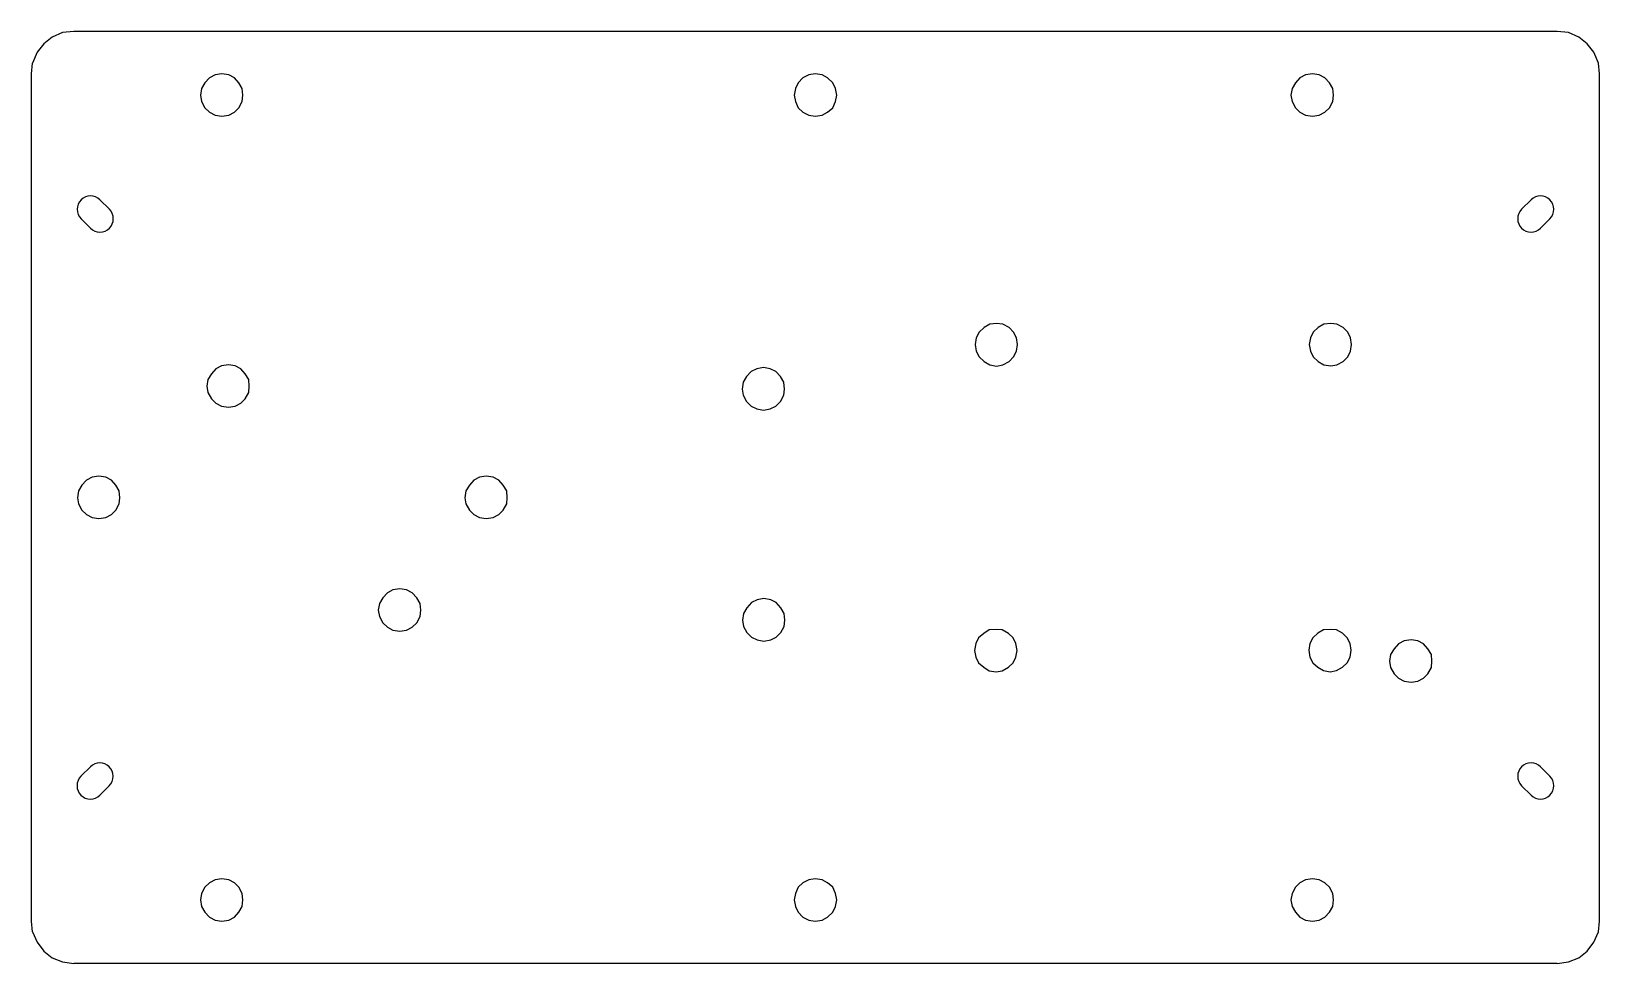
# Model space of a CAD drawing. Header units: millimetres. Extents: x 49 to 167, y 67 to 137.
import ezdxf

# ---------------------------------------------------------------- set-up
doc = ezdxf.new("R2010")
doc.units = ezdxf.units.MM

msp = doc.modelspace()

# ---------------------------------------------------------------- linework, layer by layer
at = {"flags": 128}
for points in [[(50.800167, 136.647), (50.165167, 136.139)], [(51.562167, 136.985667), (50.800167, 136.647)], [(52.408833, 137.070333), (51.562167, 136.985667)], [(163.449167, 137.070333), (52.408833, 137.070333)], [(164.295833, 136.985667), (163.449167, 137.070333)], [(165.057833, 136.647), (164.295833, 136.985667)], [(165.692833, 136.139), (165.057833, 136.647)], [(49.657167, 135.504), (49.3185, 134.699667)], [(50.165167, 136.139), (49.657167, 135.504)], [(166.200833, 135.504), (165.692833, 136.139)], [(166.5395, 134.699667), (166.200833, 135.504)], [(49.3185, 69.666333), (49.233833, 70.470669), (49.233833, 133.895349), (49.3185, 134.699667)], [(63.500167, 133.895333), (62.992167, 133.810667)], [(64.008167, 133.810667), (63.500167, 133.895333)], [(107.907833, 133.895333), (107.442167, 133.810667)], [(108.415833, 133.810667), (107.907833, 133.895333)], [(145.124991, 133.895333), (144.616991, 133.810667)], [(145.632991, 133.810667), (145.124991, 133.895333)], [(166.5395, 69.666333), (166.624167, 70.470664), (166.624167, 133.895345), (166.5395, 134.699667)], [(61.976167, 132.794667), (61.8915, 132.286667)], [(62.230167, 133.218), (61.976167, 132.794667)], [(62.568833, 133.599), (62.230167, 133.218)], [(62.992167, 133.810667), (62.568833, 133.599)], [(64.4315, 133.599), (64.008167, 133.810667)], [(64.770167, 133.218), (64.4315, 133.599)], [(65.024167, 132.794667), (64.770167, 133.218)], [(65.0665, 132.286667), (65.024167, 132.794667)], [(106.426167, 132.794667), (106.3415, 132.286667)], [(106.637833, 133.218), (106.426167, 132.794667)], [(106.9765, 133.599), (106.637833, 133.218)], [(107.442167, 133.810667), (106.9765, 133.599)], [(108.839167, 133.599), (108.415833, 133.810667)], [(109.220167, 133.218), (108.839167, 133.599)], [(109.431833, 132.794667), (109.220167, 133.218)], [(109.5165, 132.286667), (109.431833, 132.794667)], [(143.600991, 132.794667), (143.516325, 132.286667)], [(143.854991, 133.218), (143.600991, 132.794667)], [(144.193658, 133.599), (143.854991, 133.218)], [(144.616991, 133.810667), (144.193658, 133.599)], [(146.056325, 133.599), (145.632991, 133.810667)], [(146.394991, 133.218), (146.056325, 133.599)], [(146.648991, 132.794667), (146.394991, 133.218)], [(146.691325, 132.286667), (146.648991, 132.794667)], [(61.8915, 132.286667), (61.976167, 131.821)], [(61.976167, 131.821), (62.230167, 131.355333)], [(64.770167, 131.355333), (65.024167, 131.821)], [(65.024167, 131.821), (65.0665, 132.286667)], [(106.3415, 132.286667), (106.426167, 131.821)], [(106.426167, 131.821), (106.637833, 131.355333)], [(109.220167, 131.355333), (109.431833, 131.821)], [(109.431833, 131.821), (109.5165, 132.286667)], [(143.516325, 132.286667), (143.600991, 131.821)], [(143.600991, 131.821), (143.854991, 131.355333)], [(146.394991, 131.355333), (146.648991, 131.821)], [(146.648991, 131.821), (146.691325, 132.286667)], [(62.230167, 131.355333), (62.568833, 131.016667)], [(62.568833, 131.016667), (62.992167, 130.805)], [(62.992167, 130.805), (63.500167, 130.720333)], [(63.500167, 130.720333), (64.008167, 130.805)], [(64.008167, 130.805), (64.4315, 131.016667)], [(64.4315, 131.016667), (64.770167, 131.355333)], [(106.637833, 131.355333), (106.9765, 131.016667)], [(106.9765, 131.016667), (107.442167, 130.805)], [(107.442167, 130.805), (107.907833, 130.720333)], [(107.907833, 130.720333), (108.415833, 130.805)], [(108.415833, 130.805), (108.839167, 131.016667)], [(108.839167, 131.016667), (109.220167, 131.355333)], [(143.854991, 131.355333), (144.193658, 131.016667)], [(144.193658, 131.016667), (144.616991, 130.805)], [(144.616991, 130.805), (145.124991, 130.720333)], [(145.124991, 130.720333), (145.632991, 130.805)], [(145.632991, 130.805), (146.056325, 131.016667)], [(146.056325, 131.016667), (146.394991, 131.355333)], [(120.979438, 115.157717), (120.556104, 114.903717)], [(121.487438, 115.20005), (120.979438, 115.157717)], [(121.953104, 115.157717), (121.487438, 115.20005)], [(122.418771, 114.903717), (121.953104, 115.157717)], [(145.988564, 115.158496), (145.565231, 114.904496)], [(146.496564, 115.200829), (145.988564, 115.158496)], [(146.962231, 115.158496), (146.496564, 115.200829)], [(147.427898, 114.904496), (146.962231, 115.158496)], [(119.963438, 114.141717), (119.878771, 113.633717)], [(120.175104, 114.56505), (119.963438, 114.141717)], [(120.556104, 114.903717), (120.175104, 114.56505)], [(122.757438, 114.56505), (122.418771, 114.903717)], [(122.969104, 114.141717), (122.757438, 114.56505)], [(123.053771, 113.633717), (122.969104, 114.141717)], [(144.972564, 114.142496), (144.887898, 113.634496)], [(145.184231, 114.565829), (144.972564, 114.142496)], [(145.565231, 114.904496), (145.184231, 114.565829)], [(147.766564, 114.565829), (147.427898, 114.904496)], [(147.978231, 114.142496), (147.766564, 114.565829)], [(148.062898, 113.634496), (147.978231, 114.142496)], [(119.878771, 113.633717), (119.963438, 113.125717)], [(119.963438, 113.125717), (120.175104, 112.702383)], [(120.175104, 112.702383), (120.556104, 112.363717)], [(122.418771, 112.363717), (122.757438, 112.702383)], [(122.757438, 112.702383), (122.969104, 113.125717)], [(122.969104, 113.125717), (123.053771, 113.633717)], [(144.887898, 113.634496), (144.972564, 113.126496)], [(144.972564, 113.126496), (145.184231, 112.703162)], [(145.184231, 112.703162), (145.565231, 112.364496)], [(147.427898, 112.364496), (147.766564, 112.703162)], [(147.766564, 112.703162), (147.978231, 113.126496)], [(147.978231, 113.126496), (148.062898, 113.634496)], [(63.047993, 111.820488), (62.709327, 111.439488)], [(63.471327, 112.032155), (63.047993, 111.820488)], [(63.979327, 112.116822), (63.471327, 112.032155)], [(64.487327, 112.032155), (63.979327, 112.116822)], [(64.91066, 111.820488), (64.487327, 112.032155)], [(65.249327, 111.439488), (64.91066, 111.820488)], [(103.104665, 111.60979), (102.765998, 111.22879)], [(103.527998, 111.821456), (103.104665, 111.60979)], [(104.035998, 111.906123), (103.527998, 111.821456)], [(104.543998, 111.821456), (104.035998, 111.906123)], [(104.967332, 111.60979), (104.543998, 111.821456)], [(105.305998, 111.22879), (104.967332, 111.60979)], [(120.556104, 112.363717), (120.979438, 112.109717)], [(120.979438, 112.109717), (121.487438, 112.02505)], [(121.487438, 112.02505), (121.953104, 112.109717)], [(121.953104, 112.109717), (122.418771, 112.363717)], [(145.565231, 112.364496), (145.988564, 112.110496)], [(145.988564, 112.110496), (146.496564, 112.025829)], [(146.496564, 112.025829), (146.962231, 112.110496)], [(146.962231, 112.110496), (147.427898, 112.364496)], [(62.455327, 111.016155), (62.37066, 110.508155)], [(62.37066, 110.508155), (62.455327, 110.042488)], [(62.709327, 111.439488), (62.455327, 111.016155)], [(65.503327, 111.016155), (65.249327, 111.439488)], [(65.54566, 110.508155), (65.503327, 111.016155)], [(65.503327, 110.042488), (65.54566, 110.508155)], [(102.511998, 110.805456), (102.427332, 110.297456)], [(102.765998, 111.22879), (102.511998, 110.805456)], [(105.559998, 110.805456), (105.305998, 111.22879)], [(105.602332, 110.297456), (105.559998, 110.805456)], [(62.455327, 110.042488), (62.709327, 109.576822)], [(62.709327, 109.576822), (63.047993, 109.238155)], [(63.047993, 109.238155), (63.471327, 109.026488)], [(64.487327, 109.026488), (64.91066, 109.238155)], [(64.91066, 109.238155), (65.249327, 109.576822)], [(65.249327, 109.576822), (65.503327, 110.042488)], [(102.427332, 110.297456), (102.511998, 109.83179)], [(102.511998, 109.83179), (102.765998, 109.366123)], [(102.765998, 109.366123), (103.104665, 109.027456)], [(104.967332, 109.027456), (105.305998, 109.366123)], [(105.305998, 109.366123), (105.559998, 109.83179)], [(105.559998, 109.83179), (105.602332, 110.297456)], [(63.471327, 109.026488), (63.979327, 108.941822)], [(63.979327, 108.941822), (64.487327, 109.026488)], [(103.104665, 109.027456), (103.527998, 108.81579)], [(103.527998, 108.81579), (104.035998, 108.731123)], [(104.035998, 108.731123), (104.543998, 108.81579)], [(104.543998, 108.81579), (104.967332, 109.027456)], [(53.359082, 103.481845), (53.020416, 103.100845)], [(53.782416, 103.693511), (53.359082, 103.481845)], [(54.290416, 103.778178), (53.782416, 103.693511)], [(54.798416, 103.693511), (54.290416, 103.778178)], [(55.221749, 103.481845), (54.798416, 103.693511)], [(55.560416, 103.100845), (55.221749, 103.481845)], [(82.356434, 103.481845), (82.017767, 103.100845)], [(82.779767, 103.693511), (82.356434, 103.481845)], [(83.287767, 103.778178), (82.779767, 103.693511)], [(83.795767, 103.693511), (83.287767, 103.778178)], [(84.2191, 103.481845), (83.795767, 103.693511)], [(84.557767, 103.100845), (84.2191, 103.481845)], [(52.766416, 102.677511), (52.681749, 102.169511)], [(52.681749, 102.169511), (52.766416, 101.703845)], [(53.020416, 103.100845), (52.766416, 102.677511)], [(55.814416, 102.677511), (55.560416, 103.100845)], [(55.856749, 102.169511), (55.814416, 102.677511)], [(55.814416, 101.703845), (55.856749, 102.169511)], [(81.763767, 102.677511), (81.6791, 102.169511)], [(81.6791, 102.169511), (81.763767, 101.703845)], [(82.017767, 103.100845), (81.763767, 102.677511)], [(84.811767, 102.677511), (84.557767, 103.100845)], [(84.8541, 102.169511), (84.811767, 102.677511)], [(84.811767, 101.703845), (84.8541, 102.169511)], [(52.766416, 101.703845), (53.020416, 101.238178)], [(53.020416, 101.238178), (53.359082, 100.899511)], [(55.221749, 100.899511), (55.560416, 101.238178)], [(55.560416, 101.238178), (55.814416, 101.703845)], [(81.763767, 101.703845), (82.017767, 101.238178)], [(82.017767, 101.238178), (82.356434, 100.899511)], [(84.2191, 100.899511), (84.557767, 101.238178)], [(84.557767, 101.238178), (84.811767, 101.703845)], [(53.359082, 100.899511), (53.782416, 100.687845)], [(53.782416, 100.687845), (54.290416, 100.603178)], [(54.290416, 100.603178), (54.798416, 100.687845)], [(54.798416, 100.687845), (55.221749, 100.899511)], [(82.356434, 100.899511), (82.779767, 100.687845)], [(82.779767, 100.687845), (83.287767, 100.603178)], [(83.287767, 100.603178), (83.795767, 100.687845)], [(83.795767, 100.687845), (84.2191, 100.899511)], [(76.302736, 95.262818), (75.879403, 95.051152)], [(76.810736, 95.347485), (76.302736, 95.262818)], [(77.318736, 95.262818), (76.810736, 95.347485)], [(77.74207, 95.051152), (77.318736, 95.262818)], [(75.286736, 94.246818), (75.20207, 93.738818)], [(75.540736, 94.670152), (75.286736, 94.246818)], [(75.879403, 95.051152), (75.540736, 94.670152)], [(78.080736, 94.670152), (77.74207, 95.051152)], [(78.334736, 94.246818), (78.080736, 94.670152)], [(78.37707, 93.738818), (78.334736, 94.246818)], [(102.795837, 93.933899), (102.541837, 93.510566)], [(103.134504, 94.314899), (102.795837, 93.933899)], [(103.557837, 94.526566), (103.134504, 94.314899)], [(104.065837, 94.611233), (103.557837, 94.526566)], [(104.573837, 94.526566), (104.065837, 94.611233)], [(104.99717, 94.314899), (104.573837, 94.526566)], [(105.335837, 93.933899), (104.99717, 94.314899)], [(105.589837, 93.510566), (105.335837, 93.933899)], [(75.20207, 93.738818), (75.286736, 93.273152)], [(75.286736, 93.273152), (75.540736, 92.807485)], [(75.540736, 92.807485), (75.879403, 92.468818)], [(77.74207, 92.468818), (78.080736, 92.807485)], [(78.080736, 92.807485), (78.334736, 93.273152)], [(78.334736, 93.273152), (78.37707, 93.738818)], [(102.541837, 93.510566), (102.45717, 93.002566)], [(102.45717, 93.002566), (102.541837, 92.536899)], [(105.63217, 93.002566), (105.589837, 93.510566)], [(105.589837, 92.536899), (105.63217, 93.002566)], [(75.879403, 92.468818), (76.302736, 92.257152)], [(76.302736, 92.257152), (76.810736, 92.172485)], [(76.810736, 92.172485), (77.318736, 92.257152)], [(77.318736, 92.257152), (77.74207, 92.468818)], [(102.541837, 92.536899), (102.795837, 92.071233)], [(102.795837, 92.071233), (103.134504, 91.732566)], [(103.134504, 91.732566), (103.557837, 91.520899)], [(104.573837, 91.520899), (104.99717, 91.732566)], [(104.99717, 91.732566), (105.335837, 92.071233)], [(105.335837, 92.071233), (105.589837, 92.536899)], [(120.136015, 91.675288), (119.924348, 91.251955)], [(120.517015, 92.013955), (120.136015, 91.675288)], [(120.940348, 92.267955), (120.517015, 92.013955)], [(121.448348, 92.310288), (120.940348, 92.267955)], [(121.914015, 92.267955), (121.448348, 92.310288)], [(122.379682, 92.013955), (121.914015, 92.267955)], [(122.718348, 91.675288), (122.379682, 92.013955)], [(122.930015, 91.251955), (122.718348, 91.675288)], [(145.144912, 91.67796), (144.933245, 91.254626)], [(145.525912, 92.016626), (145.144912, 91.67796)], [(145.949245, 92.270626), (145.525912, 92.016626)], [(146.457245, 92.31296), (145.949245, 92.270626)], [(146.922912, 92.270626), (146.457245, 92.31296)], [(147.388579, 92.016626), (146.922912, 92.270626)], [(147.727245, 91.67796), (147.388579, 92.016626)], [(147.938912, 91.254626), (147.727245, 91.67796)], [(103.557837, 91.520899), (104.065837, 91.436233)], [(104.065837, 91.436233), (104.573837, 91.520899)], [(119.924348, 91.251955), (119.839682, 90.743955)], [(119.839682, 90.743955), (119.924348, 90.235955)], [(123.014682, 90.743955), (122.930015, 91.251955)], [(122.930015, 90.235955), (123.014682, 90.743955)], [(144.933245, 91.254626), (144.848579, 90.746626)], [(144.848579, 90.746626), (144.933245, 90.238626)], [(148.023579, 90.746626), (147.938912, 91.254626)], [(147.938912, 90.238626), (148.023579, 90.746626)], [(150.981079, 90.43141), (150.896412, 89.92341)], [(151.235079, 90.854743), (150.981079, 90.43141)], [(151.573746, 91.235743), (151.235079, 90.854743)], [(151.997079, 91.44741), (151.573746, 91.235743)], [(152.505079, 91.532076), (151.997079, 91.44741)], [(153.013079, 91.44741), (152.505079, 91.532076)], [(153.436412, 91.235743), (153.013079, 91.44741)], [(153.775079, 90.854743), (153.436412, 91.235743)], [(154.029079, 90.43141), (153.775079, 90.854743)], [(154.071412, 89.92341), (154.029079, 90.43141)], [(119.924348, 90.235955), (120.136015, 89.812622)], [(120.136015, 89.812622), (120.517015, 89.473955)], [(120.517015, 89.473955), (120.940348, 89.219955)], [(120.940348, 89.219955), (121.448348, 89.135288)], [(121.448348, 89.135288), (121.914015, 89.219955)], [(121.914015, 89.219955), (122.379682, 89.473955)], [(122.379682, 89.473955), (122.718348, 89.812622)], [(122.718348, 89.812622), (122.930015, 90.235955)], [(144.933245, 90.238626), (145.144912, 89.815293)], [(145.144912, 89.815293), (145.525912, 89.476626)], [(145.525912, 89.476626), (145.949245, 89.222626)], [(145.949245, 89.222626), (146.457245, 89.13796)], [(146.457245, 89.13796), (146.922912, 89.222626)], [(146.922912, 89.222626), (147.388579, 89.476626)], [(147.388579, 89.476626), (147.727245, 89.815293)], [(147.727245, 89.815293), (147.938912, 90.238626)], [(150.896412, 89.92341), (150.981079, 89.457743)], [(150.981079, 89.457743), (151.235079, 88.992076)], [(153.775079, 88.992076), (154.029079, 89.457743)], [(154.029079, 89.457743), (154.071412, 89.92341)], [(151.235079, 88.992076), (151.573746, 88.65341)], [(151.573746, 88.65341), (151.997079, 88.441743)], [(151.997079, 88.441743), (152.505079, 88.357076)], [(152.505079, 88.357076), (153.013079, 88.441743)], [(153.013079, 88.441743), (153.436412, 88.65341)], [(153.436412, 88.65341), (153.775079, 88.992076)], [(62.230167, 73.010667), (61.976167, 72.545)], [(62.568833, 73.349333), (62.230167, 73.010667)], [(62.992167, 73.561), (62.568833, 73.349333)], [(63.500167, 73.645667), (62.992167, 73.561)], [(64.008167, 73.561), (63.500167, 73.645667)], [(64.4315, 73.349333), (64.008167, 73.561)], [(64.770167, 73.010667), (64.4315, 73.349333)], [(65.024167, 72.545), (64.770167, 73.010667)], [(106.637833, 73.010667), (106.426167, 72.545)], [(106.9765, 73.349333), (106.637833, 73.010667)], [(107.442167, 73.561), (106.9765, 73.349333)], [(107.907833, 73.645667), (107.442167, 73.561)], [(108.415833, 73.561), (107.907833, 73.645667)], [(108.839167, 73.349333), (108.415833, 73.561)], [(109.220167, 73.010667), (108.839167, 73.349333)], [(109.431833, 72.545), (109.220167, 73.010667)], [(143.854991, 73.010667), (143.600991, 72.545)], [(144.193658, 73.349333), (143.854991, 73.010667)], [(144.616991, 73.561), (144.193658, 73.349333)], [(145.124991, 73.645667), (144.616991, 73.561)], [(145.632991, 73.561), (145.124991, 73.645667)], [(146.056325, 73.349333), (145.632991, 73.561)], [(146.394991, 73.010667), (146.056325, 73.349333)], [(146.648991, 72.545), (146.394991, 73.010667)], [(61.976167, 72.545), (61.8915, 72.079333)], [(61.8915, 72.079333), (61.976167, 71.571333)], [(65.0665, 72.079333), (65.024167, 72.545)], [(65.024167, 71.571333), (65.0665, 72.079333)], [(106.426167, 72.545), (106.3415, 72.079333)], [(106.3415, 72.079333), (106.426167, 71.571333)], [(109.5165, 72.079333), (109.431833, 72.545)], [(109.431833, 71.571333), (109.5165, 72.079333)], [(143.600991, 72.545), (143.516325, 72.079333)], [(143.516325, 72.079333), (143.600991, 71.571333)], [(146.691325, 72.079333), (146.648991, 72.545)], [(146.648991, 71.571333), (146.691325, 72.079333)], [(61.976167, 71.571333), (62.230167, 71.148)], [(62.230167, 71.148), (62.568833, 70.767)], [(62.568833, 70.767), (62.992167, 70.555333)], [(62.992167, 70.555333), (63.500167, 70.470667)], [(63.500167, 70.470667), (64.008167, 70.555333)], [(64.008167, 70.555333), (64.4315, 70.767)], [(64.4315, 70.767), (64.770167, 71.148)], [(64.770167, 71.148), (65.024167, 71.571333)], [(106.426167, 71.571333), (106.637833, 71.148)], [(106.637833, 71.148), (106.9765, 70.767)], [(106.9765, 70.767), (107.442167, 70.555333)], [(107.442167, 70.555333), (107.907833, 70.470667)], [(107.907833, 70.470667), (108.415833, 70.555333)], [(108.415833, 70.555333), (108.839167, 70.767)], [(108.839167, 70.767), (109.220167, 71.148)], [(109.220167, 71.148), (109.431833, 71.571333)], [(143.600991, 71.571333), (143.854991, 71.148)], [(143.854991, 71.148), (144.193658, 70.767)], [(144.193658, 70.767), (144.616991, 70.555333)], [(144.616991, 70.555333), (145.124991, 70.470667)], [(145.124991, 70.470667), (145.632991, 70.555333)], [(145.632991, 70.555333), (146.056325, 70.767)], [(146.056325, 70.767), (146.394991, 71.148)], [(146.394991, 71.148), (146.648991, 71.571333)], [(49.3185, 69.666333), (49.657167, 68.904333)], [(166.200833, 68.904333), (166.5395, 69.666333)], [(49.657167, 68.904333), (50.165167, 68.227)], [(50.165167, 68.227), (50.800167, 67.719)], [(165.057833, 67.719), (165.692833, 68.227)], [(165.692833, 68.227), (166.200833, 68.904333)], [(50.800167, 67.719), (51.562167, 67.422667)], [(51.562167, 67.422667), (52.408833, 67.295667)], [(163.449167, 67.295667), (52.408833, 67.295667)], [(163.449167, 67.295667), (164.295833, 67.422667)], [(164.295833, 67.422667), (165.057833, 67.719)]]:
    msp.add_lwpolyline(points, dxfattribs=at)
for points in [[(53.660475, 122.339881, 0.414214), (55.074688, 122.339881, 0.414214), (55.07469, 123.754094), (54.367582, 124.461201, 0.414214), (52.953368, 124.461201, 0.414214), (52.953368, 123.046988), (53.660487, 122.339875)], [(160.782092, 123.752251, 0.414214), (160.782092, 122.338037, 0.414214), (162.196306, 122.338036), (162.903413, 123.045144, 0.414214), (162.903413, 124.459358, 0.414214), (161.489199, 124.459358), (160.782087, 123.752239)], [(55.06795, 80.611343, 0.414214), (55.06795, 82.025557, 0.414214), (53.653736, 82.025558), (52.946629, 81.31845, 0.414214), (52.946629, 79.904237, 0.414214), (54.360843, 79.904237), (55.067955, 80.611355)], [(162.199103, 82.02788, 0.414214), (160.78489, 82.02788, 0.414214), (160.784888, 80.613667), (161.491996, 79.90656, 0.414214), (162.90621, 79.90656, 0.414214), (162.90621, 81.320774), (162.199091, 82.027886)]]:
    msp.add_lwpolyline(points, format="xyb", dxfattribs=at)

doc.saveas('drawing.dxf')
